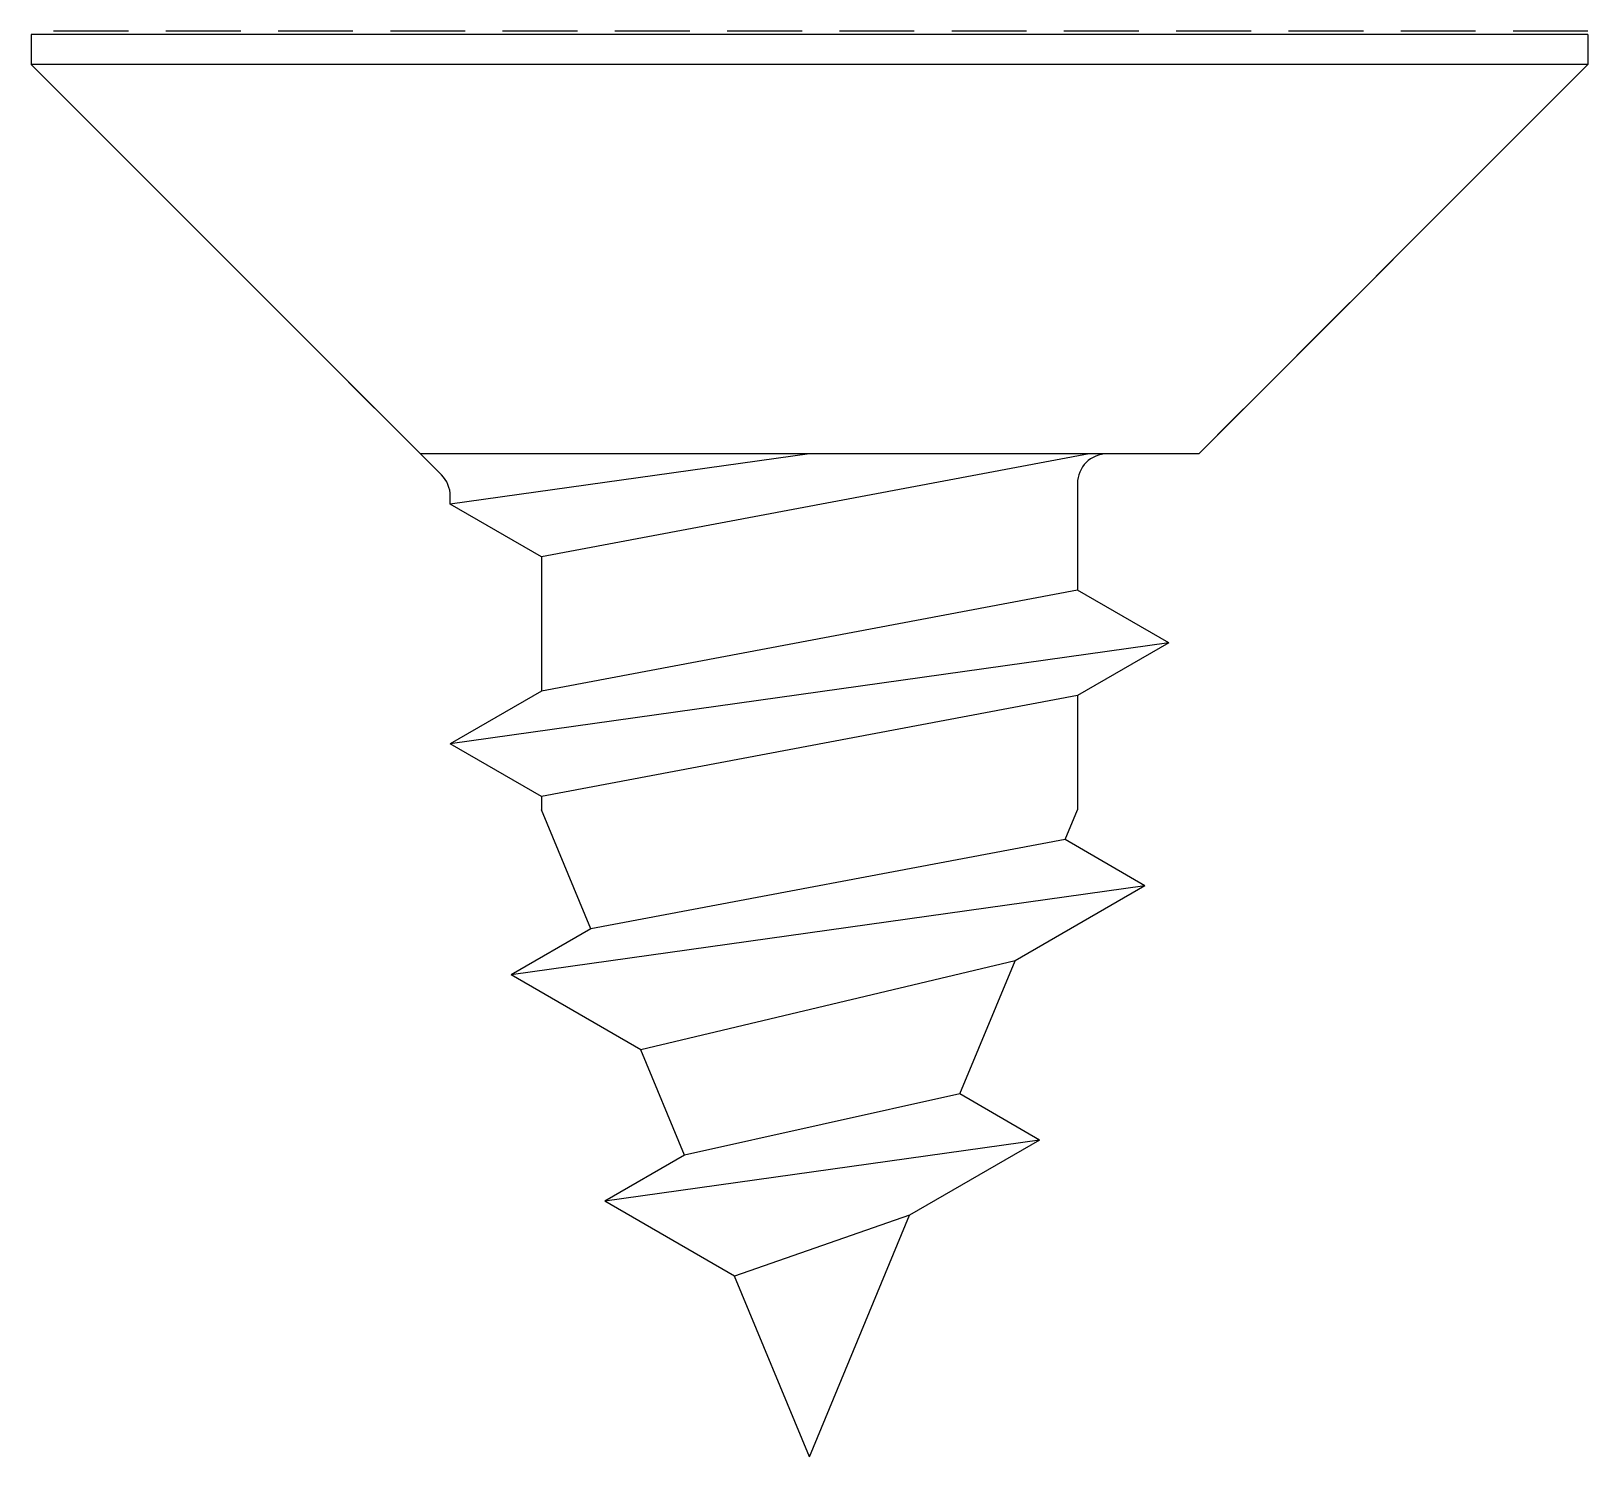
# Model space of a CAD drawing. Extents: x -5.2 to 5.2, y -9.5 to 0.
import ezdxf

# ---------------------------------------------------------------- set-up
doc = ezdxf.new("R2010")
doc.units = 0
doc.linetypes.add('HIDDEN', pattern=[0.375, 0.25, -0.125])
doc.layers.get('0').update_dxf_attribs({"linetype": 'CONTINUOUS'})

msp = doc.modelspace()

# ---------------------------------------------------------------- linework, layer by layer
at = {"linetype": 'HIDDEN', "ltscale": 2}
for p, q in [((5.2, 0.022), (-5.2, 0.022)), ((5.2, 0), (5.2, -0.2)), ((-5.2, 0), (-5.2, -0.2)), ((5.2, -0.2), (-5.2, -0.2)), ((-5.2, -0.2), (-2.6, -2.8)), ((5.2, -0.2), (2.6, -2.8)), ((1.99, -2.8), (-2.6, -2.8)), ((2.6, -2.8), (1.99, -2.8))]:
    msp.add_line(p, q, dxfattribs=at)
for p, q in [((5.2, 0), (-5.2, 0)), ((5.2, 0), (5.2, -0.2)), ((-5.2, 0), (-5.2, -0.2)), ((5.2, -0.2), (-5.2, -0.2)), ((-5.2, -0.2), (-2.459, -2.941)), ((5.2, -0.2), (2.6, -2.8)), ((1.99, -2.8), (-2.6, -2.8)), ((0, -2.8), (-2.4, -3.137)), ((1.869, -2.8), (-1.79, -3.489)), ((2.6, -2.8), (1.99, -2.8)), ((1.79, -3), (1.79, -3.711)), ((-2.4, -3.137), (-2.4, -3.083)), ((-1.79, -3.489), (-2.4, -3.137)), ((-1.79, -3.489), (-1.79, -4.385)), ((1.79, -3.711), (-1.79, -4.385)), ((2.4, -4.063), (1.79, -3.711)), ((2.4, -4.063), (-2.4, -4.737)), ((2.4, -4.063), (1.79, -4.415)), ((-1.79, -4.385), (-2.4, -4.737)), ((1.79, -4.415), (-1.79, -5.089)), ((1.79, -4.415), (1.79, -5.179)), ((-1.79, -5.089), (-2.4, -4.737)), ((-1.79, -5.089), (-1.79, -5.179)), ((-1.461, -5.973), (-1.79, -5.179)), ((1.708, -5.377), (1.79, -5.179)), ((1.708, -5.377), (-1.461, -5.973)), ((2.24, -5.685), (1.708, -5.377)), ((2.24, -5.685), (-1.994, -6.28)), ((2.24, -5.685), (1.373, -6.186)), ((-1.461, -5.973), (-1.994, -6.28)), ((1.373, -6.186), (-1.126, -6.781)), ((1.004, -7.076), (1.373, -6.186)), ((-1.126, -6.781), (-1.994, -6.28)), ((-0.835, -7.485), (-1.126, -6.781)), ((1.004, -7.076), (-0.835, -7.485)), ((1.537, -7.384), (1.004, -7.076)), ((1.537, -7.384), (-1.368, -7.792)), ((-0.835, -7.485), (-1.368, -7.792)), ((1.537, -7.384), (0.669, -7.885)), ((-0.5, -8.293), (-1.368, -7.792)), ((0.669, -7.885), (-0.5, -8.293)), ((0, -9.5), (0.669, -7.885)), ((0, -9.5), (-0.5, -8.293))]:
    msp.add_line(p, q)
for centre, start, end in [((1.99, -3), 90, 180), ((-2.6, -3.083), 0, 45)]:
    msp.add_arc(centre, 0.2, start, end)

doc.saveas('drawing.dxf')
